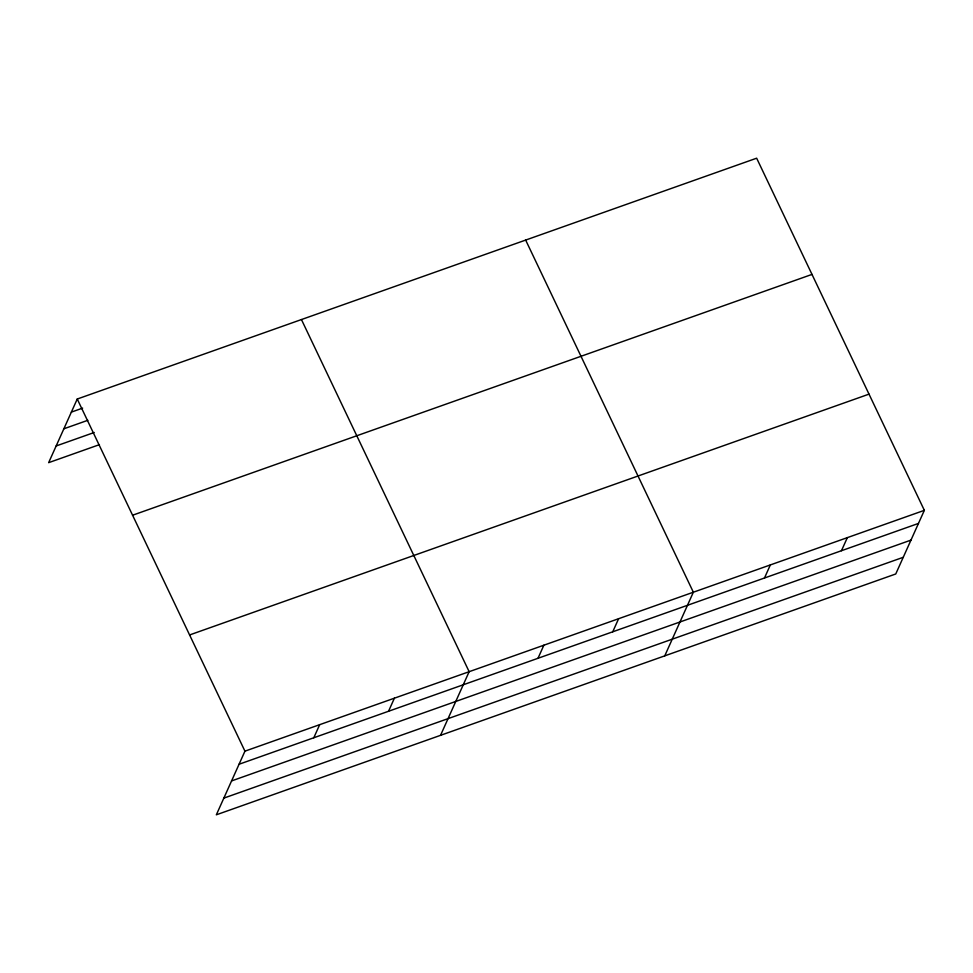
<?xml version="1.0" encoding="UTF-8"?>
<svg xmlns="http://www.w3.org/2000/svg" width="973" height="973" viewBox="0 0 973 973"><rect width="100%" height="100%" fill="white"/><g stroke="black" fill="none" stroke-linecap="round" stroke-linejoin="round"><path stroke-width="1.46" d="M924.35 510.339L244.941 751.168L216.347 814.802L895.756 573.973L924.35 510.339L756.653 158.198L77.244 399.027L48.65 462.661L99.416 444.661M313.793 737.765L319.679 724.678M388.531 711.275L394.406 698.188M440.55 735.32L469.144 671.686L301.448 319.558M537.996 658.283L543.883 645.196M612.735 631.793L618.621 618.706M664.754 655.851L693.348 592.216L525.663 240.088M764.474 578.011L770.348 564.924M841.463 550.718L847.349 537.631M71.37 412.114L82.644 408.113M63.865 428.789L87.838 420.3M56.142 445.975L94.223 432.486M132.583 515.228L811.993 274.41M189.601 634.955L869.011 394.138M239.054 764.255L918.463 523.425M231.562 780.93L910.971 540.112M223.839 798.115L903.248 557.298M77.244 399.027L244.941 751.168"/></g></svg>
